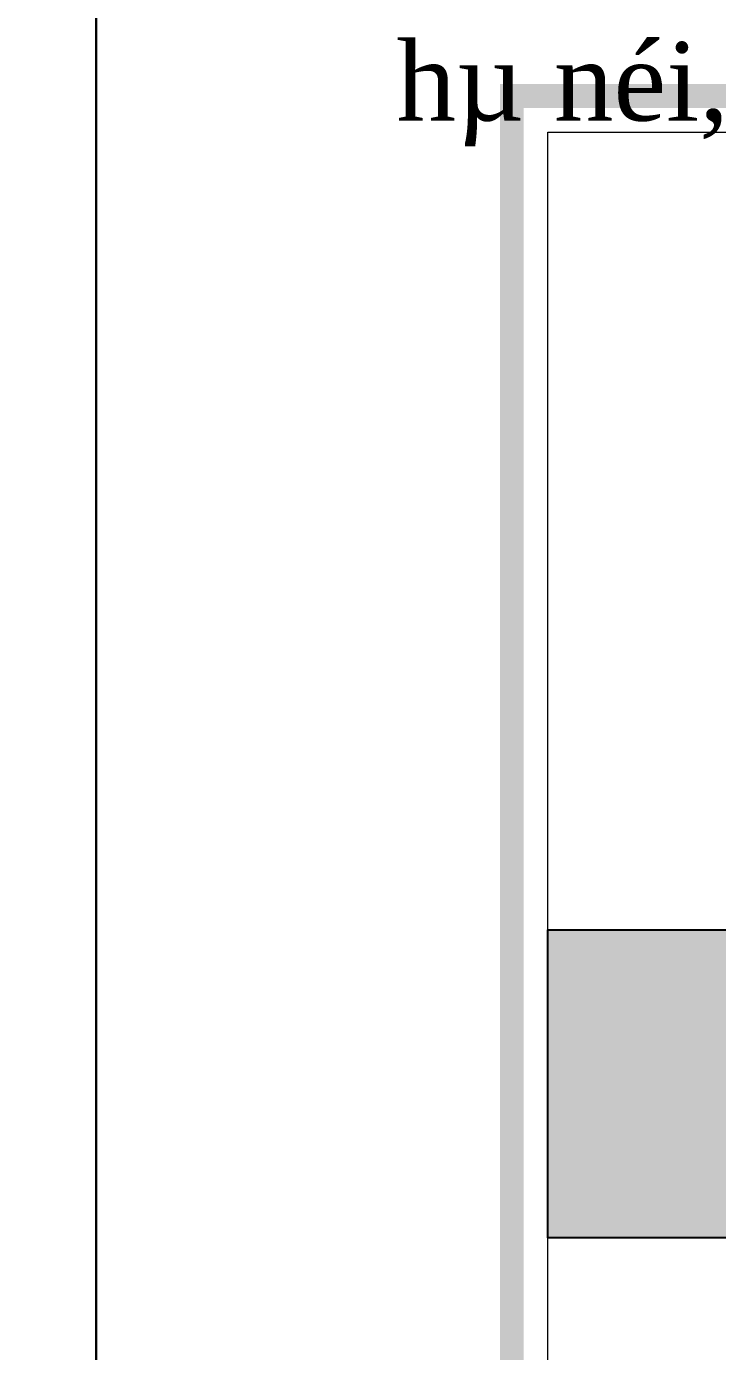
# Model space of a CAD drawing. Header units: inches. Extents: x 315041 to 662841, y -45540 to -35018.
# Drawn here: x 330212.1 to 330256.9, y -35190.6 to -35104.7 of the extents above; entities that cross this region are included whole.
import ezdxf

# ---------------------------------------------------------------- set-up
doc = ezdxf.new("R2010")
doc.units = ezdxf.units.IN
doc.header["$MEASUREMENT"] = 0
for name, color, linetype in [('7', 7, 'Continuous'), ('KHUNG BV', 7, 'Continuous'), ('NET IN', 3, 'Continuous')]:
    doc.layers.add(name, color=color, linetype=linetype)
doc.layers.add('bia', color=7, linetype='Continuous', true_color=0xb6cdbc)
doc.layers.add('Cover text', color=7, linetype='Continuous', true_color=0x52370f)
doc.styles.add('ST3', font='times.ttf', dxfattribs={"width": 0.8})

# ---------------------------------------------------------------- blocks, each defined once
blk = doc.blocks.new('fsdfsdf')
at = {"layer": '7', "lineweight": 20, "ltscale": 100}
blk.add_lwpolyline([(29.296, 411.797), (598.952, 411.797), (598.952, 8.203), (29.296, 8.203)], close=True, dxfattribs=at)
at = {"layer": 'Defpoints', "color": 0}
blk.add_lwpolyline([(0, 420), (607.155, 420), (607.155, 0), (0, 0)], close=True, dxfattribs=at)
at = {"layer": 'KHUNG BV', "color": 247, "const_width": 1.539}
blk.add_lwpolyline([(26.952, 414.141), (601.296, 414.141), (601.296, 5.859), (26.952, 5.859)], close=True, dxfattribs=at)

msp = doc.modelspace()

# ---------------------------------------------------------------- hatches: boundary and pattern name
at = {"layer": 'bia'}
h = msp.add_hatch(color=256, dxfattribs=at)
h.dxf.hatch_style = 1
h.paths.add_polyline_path([(330245.8929, -35163.2285), (330815.5494, -35163.2285), (330815.5494, -35183.1787), (330245.8929, -35183.1787)])

# ---------------------------------------------------------------- linework, layer by layer
msp.add_lwpolyline([(330245.8929, -35163.2285), (330815.5494, -35163.2285), (330815.5494, -35183.1787), (330245.8929, -35183.1787)], close=True, dxfattribs=at)
at = {"layer": 'NET IN'}
for points in [[(329609.4424, -35103.3355), (330216.5973, -35103.3355), (330216.5973, -35523.3355), (329609.4424, -35523.3355)], [(330216.5973, -35103.3355), (330823.7521, -35103.3355), (330823.7521, -35523.3355), (330216.5973, -35523.3355)]]:
    msp.add_lwpolyline(points, close=True, dxfattribs=at)

# ---------------------------------------------------------------- block references
for p in [(329609.4424, -35523.3355), (330216.5973, -35523.3355)]:
    msp.add_blockref('fsdfsdf', p)

# ---------------------------------------------------------------- texts
at = {"layer": 'Cover text', "style": 'ST3'}
msp.add_text('hµ néi,2022', height=5.100717, dxfattribs=at).set_placement((330236.0718, -35110.7892))

doc.saveas('drawing.dxf')
